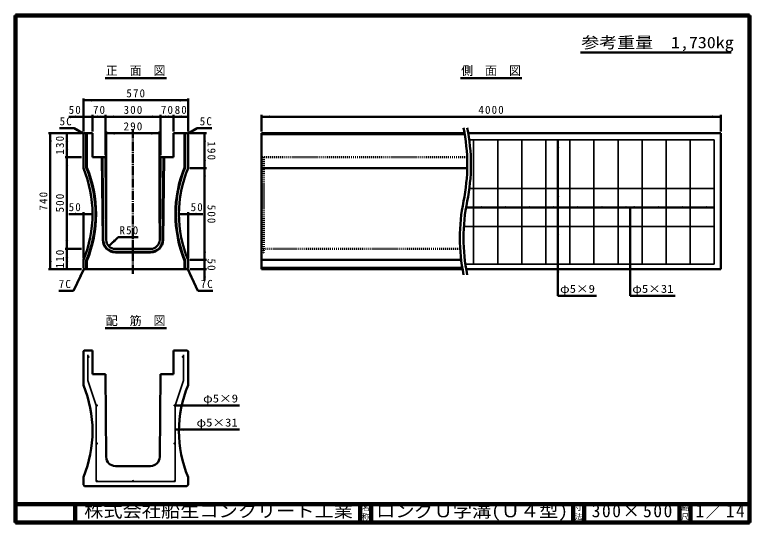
# Model space of a CAD drawing. Units: millimetres, scale not verified. Extents: x 100 to 4105, y 100 to 2870.
import ezdxf
from ezdxf.enums import TextEntityAlignment as Align

# ---------------------------------------------------------------- set-up
doc = ezdxf.new("R2010")
doc.units = ezdxf.units.MM
doc.header["$LTSCALE"] = 5
doc.linetypes.add('USER1', pattern=[13.4, 10, -1.2, 1, -1.2])
doc.linetypes.add('USER2', pattern=[2.2, 1, -1.2])
doc.layers.add('V-nasSTD', color=7, linetype='Continuous', lineweight=50)
doc.styles.add('ＭＳ ゴシック', font='')
doc.styles.get('ＭＳ ゴシック').set_extended_font_data('MS Gothic')

msp = doc.modelspace()

# ---------------------------------------------------------------- hatches: boundary and pattern name
at = {"layer": 'V-nasSTD'}
for points in [[(518.846, 2411.605), (473.846, 2404.105), (518.846, 2396.605)], [(998.846, 2396.605), (1043.846, 2404.105), (998.846, 2411.605)], [(428.846, 2306.605), (473.846, 2314.105), (428.846, 2321.605)], [(568.846, 2321.605), (523.846, 2314.105), (568.846, 2306.605)], [(548.846, 2306.605), (593.846, 2314.105), (548.846, 2321.605)], [(638.846, 2321.605), (593.846, 2314.105), (638.846, 2306.605)], [(848.846, 2306.605), (893.846, 2314.105), (848.846, 2321.605)], [(938.846, 2321.605), (893.846, 2314.105), (938.846, 2306.605)], [(918.846, 2306.605), (963.846, 2314.105), (918.846, 2321.605)], [(1008.846, 2321.605), (963.846, 2314.105), (1008.846, 2306.605)], [(998.846, 2306.605), (1043.846, 2314.105), (998.846, 2321.605)], [(1488.846, 2321.605), (1443.846, 2314.105), (1488.846, 2306.605)], [(3898.846, 2306.605), (3943.846, 2314.105), (3898.846, 2321.605)], [(441.125, 2250.6), (476.346, 2221.605), (433.625, 2237.61)], [(1076.567, 2250.6), (1041.346, 2221.605), (1084.067, 2237.61)], [(286.346, 2179.105), (293.846, 2224.105), (301.346, 2179.105)], [(376.346, 2179.105), (383.846, 2224.105), (391.346, 2179.105)], [(643.845, 2231.605), (598.845, 2224.105), (643.845, 2216.605)], [(843.845, 2216.605), (888.845, 2224.105), (843.845, 2231.605)], [(1126.346, 2179.105), (1133.846, 2224.105), (1141.346, 2179.105)], [(3049.846, 2144.105), (3057.346, 2189.105), (3064.846, 2144.105)], [(391.346, 2139.105), (383.846, 2094.105), (376.346, 2139.105)], [(376.346, 2049.105), (383.846, 2094.105), (391.346, 2049.105)], [(1141.346, 2079.105), (1133.846, 2034.105), (1126.346, 2079.105)], [(1126.346, 1989.105), (1133.846, 2034.105), (1141.346, 1989.105)], [(3049.846, 1879.105), (3057.346, 1924.105), (3064.846, 1879.105)], [(2643.846, 1812.855), (2598.846, 1820.355), (2643.846, 1827.855)], [(2774.846, 1812.855), (2729.846, 1820.355), (2774.846, 1827.855)], [(2905.846, 1812.855), (2860.846, 1820.355), (2905.846, 1827.855)], [(3036.846, 1812.855), (2991.846, 1820.355), (3036.846, 1827.855)], [(3167.846, 1812.855), (3122.846, 1820.355), (3167.846, 1827.855)], [(3298.846, 1812.855), (3253.846, 1820.355), (3298.846, 1827.855)], [(3429.846, 1812.855), (3384.846, 1820.355), (3429.846, 1827.855)], [(3470.846, 1827.855), (3515.846, 1820.355), (3470.846, 1812.855)], [(3601.846, 1827.855), (3646.846, 1820.355), (3601.846, 1812.855)], [(3732.846, 1827.855), (3777.846, 1820.355), (3732.846, 1812.855)], [(3863.846, 1827.855), (3908.846, 1820.355), (3863.846, 1812.855)], [(428.846, 1791.605), (473.846, 1784.105), (428.846, 1776.605)], [(1088.846, 1791.605), (1043.846, 1784.105), (1088.846, 1776.605)], [(3049.846, 1671.605), (3057.346, 1716.605), (3064.846, 1671.605)], [(639.687, 1645.696), (613.17, 1608.573), (650.293, 1635.09)], [(391.346, 1639.105), (383.846, 1594.105), (376.346, 1639.105)], [(376.346, 1549.105), (383.846, 1594.105), (391.346, 1549.105)], [(1141.346, 1579.105), (1133.846, 1534.105), (1126.346, 1579.105)], [(301.346, 1529.105), (293.846, 1484.105), (286.346, 1529.105)], [(391.346, 1529.105), (383.846, 1484.105), (376.346, 1529.105)], [(477.346, 1487.605), (451.384, 1450.092), (464.954, 1443.699)], [(1040.346, 1487.605), (1066.308, 1450.092), (1052.738, 1443.699)], [(1126.346, 1439.105), (1133.846, 1484.105), (1141.346, 1439.105)], [(3049.846, 1467.105), (3057.346, 1512.105), (3064.846, 1467.105)], [(498.846, 1006.869, 1), (504.846, 1006.869, 1)], [(1018.846, 1006.869, 1), (1012.846, 1006.869, 1)], [(543.846, 741.869, 0.41421), (546.846, 738.869, 0.66818), (548.967, 743.99, 0.66818)], [(970.846, 738.869, 0.41421), (973.846, 741.869, 0.66818), (968.724, 743.99, 0.66818)], [(1018.846, 749.369), (973.846, 741.869), (1018.846, 734.369)], [(1018.846, 618.175), (973.846, 610.675), (1018.846, 603.175)], [(543.846, 534.369, 0.41421), (546.846, 531.369, 0.66818), (548.967, 536.49, 0.66818)], [(970.846, 531.369, 0.41421), (973.846, 534.369, 0.66818), (968.724, 536.49, 0.66818)], [(543.846, 329.869, 0.41421), (546.846, 326.869, 0.66818), (548.967, 331.99, 0.66818)], [(743.846, 326.869, 1), (743.846, 332.869, 1)], [(970.846, 326.869, 0.41421), (973.846, 329.869, 0.66818), (968.724, 331.99, 0.66818)]]:
    msp.add_hatch(color=256, dxfattribs=at).paths.add_polyline_path(points)

# ---------------------------------------------------------------- linework, layer by layer
at = {"layer": 'V-nasSTD', "lineweight": 100}
for p, q in [((105, 2865), (105, 105)), ((4100, 2865), (105, 2865)), ((4100, 105), (4100, 2865)), ((105, 205), (4100, 205)), ((430, 205), (430, 105)), ((1980, 205), (1980, 105)), ((2040, 205), (2040, 105)), ((3140, 205), (3140, 105)), ((3200, 205), (3200, 105)), ((3720, 205), (3720, 105)), ((3780, 205), (3780, 105)), ((105, 105), (4100, 105))]:
    msp.add_line(p, q, dxfattribs=at)
at = {"layer": 'V-nasSTD'}
for p, q in [((3180.536, 2664.753), (4000.536, 2664.753)), ((591.846, 2524.105), (925.846, 2524.105)), ((2526.846, 2524.105), (2860.846, 2524.105)), ((473.846, 2414.105), (473.846, 2234.105)), ((1043.846, 2404.105), (473.846, 2404.105)), ((1043.846, 2414.105), (1043.846, 2234.105)), ((523.846, 2324.105), (523.846, 2234.105)), ((593.846, 2324.105), (593.846, 2104.105)), ((893.846, 2324.105), (893.846, 2104.105)), ((963.846, 2324.105), (963.846, 2234.105)), ((1443.846, 2324.105), (1443.846, 2234.105)), ((3943.846, 2324.105), (3943.846, 2234.105)), ((473.846, 2314.105), (393.846, 2314.105)), ((523.846, 2314.105), (473.846, 2314.105)), ((593.846, 2314.105), (523.846, 2314.105)), ((893.846, 2314.105), (593.846, 2314.105)), ((963.846, 2314.105), (893.846, 2314.105)), ((1043.846, 2314.105), (963.846, 2314.105)), ((3943.846, 2314.105), (1443.846, 2314.105)), ((344.384, 2251.605), (424.384, 2251.605)), ((476.346, 2221.605), (424.384, 2251.605)), ((1041.346, 2221.605), (1093.307, 2251.605)), ((1173.307, 2251.605), (1093.307, 2251.605)), ((463.846, 2224.105), (283.846, 2224.105)), ((293.846, 2224.105), (293.846, 1484.105)), ((383.846, 2224.105), (383.846, 2094.105)), ((473.846, 2219.105), (478.846, 2224.105)), ((473.846, 2219.105), (473.846, 2034.105)), ((478.846, 2224.105), (523.846, 2224.105)), ((489.846, 2224.105), (489.846, 2037.285)), ((492.846, 2224.105), (492.846, 2037.876)), ((523.846, 2224.105), (523.846, 2094.105)), ((598.845, 2234.105), (598.845, 1734.105)), ((598.845, 2224.105), (888.845, 2224.105)), ((888.845, 2234.105), (888.845, 1734.105)), ((1038.846, 2224.105), (963.846, 2224.105)), ((963.846, 2224.105), (963.846, 2094.105)), ((1024.846, 2037.876), (1024.846, 2224.105)), ((1027.846, 2037.285), (1027.846, 2224.105)), ((1038.846, 2224.105), (1043.846, 2219.105)), ((1043.846, 2034.105), (1043.846, 2219.105)), ((1143.846, 2224.105), (1053.846, 2224.105)), ((1133.846, 2224.105), (1133.846, 2034.105)), ((1443.846, 2224.105), (1443.846, 1484.105)), ((2549.436, 2224.105), (1443.846, 2224.105)), ((2550.277, 2219.105), (1443.846, 2219.105)), ((2569.436, 2224.105), (3943.846, 2224.105)), ((3943.846, 1484.105), (3943.846, 2224.105)), ((3057.346, 2189.105), (3057.346, 1339.105)), ((463.846, 2094.105), (373.846, 2094.105)), ((383.846, 2094.105), (383.846, 1594.105)), ((593.846, 2094.105), (523.846, 2094.105)), ((574.845, 2094.105), (579.352, 1643.415)), ((577.845, 2094.105), (582.352, 1643.445)), ((593.846, 2094.105), (598.351, 1643.605)), ((893.846, 2094.105), (889.341, 1643.605)), ((963.846, 2094.105), (893.846, 2094.105)), ((909.847, 2094.105), (905.34, 1643.445)), ((912.847, 2094.105), (908.34, 1643.415)), ((1143.846, 2034.105), (1053.846, 2034.105)), ((1133.846, 2034.105), (1133.846, 1534.105)), ((2563.648, 2034.105), (1443.846, 2034.105)), ((3908.846, 1820.355), (2557.622, 1820.355)), ((3450.346, 1820.355), (3450.346, 1339.105)), ((473.846, 1784.105), (393.846, 1784.105)), ((473.846, 1794.105), (473.846, 1544.105)), ((523.846, 1784.105), (473.846, 1784.105)), ((993.846, 1784.105), (1043.846, 1784.105)), ((1043.846, 1794.105), (1043.846, 1544.105)), ((1043.846, 1784.105), (1123.846, 1784.105)), ((613.17, 1608.573), (662.668, 1658.071)), ((662.668, 1658.071), (772.668, 1658.071)), ((463.846, 1594.105), (373.846, 1594.105)), ((383.846, 1594.105), (383.846, 1484.105)), ((648.348, 1594.105), (839.343, 1594.105)), ((648.348, 1578.105), (839.343, 1578.105)), ((648.348, 1575.105), (839.343, 1575.105)), ((473.846, 1491.105), (473.846, 1534.105)), ((489.846, 1484.105), (489.846, 1530.925)), ((492.846, 1484.105), (492.846, 1530.333)), ((1024.846, 1484.105), (1024.846, 1530.333)), ((1027.846, 1484.105), (1027.846, 1530.925)), ((1043.846, 1491.105), (1043.846, 1534.105)), ((1143.846, 1534.105), (1053.846, 1534.105)), ((1133.846, 1534.105), (1133.846, 1484.105)), ((2531, 1534.105), (1443.846, 1534.105)), ((463.846, 1484.105), (283.846, 1484.105)), ((419.777, 1365.397), (477.346, 1487.605)), ((473.846, 1491.105), (480.846, 1484.105)), ((480.846, 1484.105), (1036.846, 1484.105)), ((1036.846, 1484.105), (1043.846, 1491.105)), ((1097.914, 1365.397), (1040.346, 1487.605)), ((1143.846, 1484.105), (1053.846, 1484.105)), ((1133.846, 1484.105), (1133.846, 1424.105)), ((2537.085, 1491.105), (1443.846, 1491.105)), ((2538.255, 1484.105), (1443.846, 1484.105)), ((3943.846, 1484.105), (2558.255, 1484.105)), ((339.777, 1365.397), (419.777, 1365.397)), ((1177.914, 1365.397), (1097.914, 1365.397)), ((3057.346, 1339.105), (3267.346, 1339.105)), ((3450.346, 1339.105), (3696.346, 1339.105)), ((591.846, 1161.869), (925.846, 1161.869)), ((473.846, 1036.869), (478.846, 1041.869)), ((478.846, 1041.869), (523.846, 1041.869)), ((523.846, 1041.869), (523.846, 911.869)), ((1038.846, 1041.869), (963.846, 1041.869)), ((963.846, 1041.869), (963.846, 911.869)), ((1038.846, 1041.869), (1043.846, 1036.869)), ((473.846, 1036.869), (473.846, 851.869)), ((1043.846, 851.869), (1043.846, 1036.869)), ((593.846, 911.869), (523.846, 911.869)), ((593.846, 911.869), (598.351, 461.369)), ((893.846, 911.869), (889.341, 461.369)), ((963.846, 911.869), (893.846, 911.869)), ((973.846, 741.869), (1323.846, 741.869)), ((973.846, 610.675), (1323.846, 610.675)), ((648.348, 411.869), (839.343, 411.869)), ((473.846, 308.869), (473.846, 351.869)), ((1043.846, 308.869), (1043.846, 351.869)), ((473.846, 308.869), (480.846, 301.869)), ((480.846, 301.869), (1036.846, 301.869)), ((1036.846, 301.869), (1043.846, 308.869))]:
    msp.add_line(p, q, dxfattribs=at)
at = {"layer": 'V-nasSTD', "linetype": 'USER1'}
msp.add_line((743.846, 1459.105), (743.846, 2249.105), dxfattribs=at)
at = {"layer": 'V-nasSTD', "lineweight": 35}
for p, q in [((2574.783, 2189.105), (3908.846, 2189.105)), ((2598.846, 2189.105), (2598.846, 1512.105)), ((2729.846, 2189.105), (2729.846, 1512.105)), ((2860.846, 2189.105), (2860.846, 1512.105)), ((2991.846, 2189.105), (2991.846, 1512.105)), ((3122.846, 2189.105), (3122.846, 1512.105)), ((3253.846, 2189.105), (3253.846, 1512.105)), ((3384.846, 2189.105), (3384.846, 1512.105)), ((3515.846, 2189.105), (3515.846, 1512.105)), ((3646.846, 2189.105), (3646.846, 1512.105)), ((3777.846, 2189.105), (3777.846, 1512.105)), ((3908.846, 2189.105), (3908.846, 1512.105)), ((3908.846, 1924.105), (2575.444, 1924.105)), ((3908.846, 1716.605), (2545.781, 1716.605)), ((2553.878, 1512.105), (3908.846, 1512.105)), ((498.846, 1016.869), (498.846, 876.869)), ((1018.846, 876.869), (1018.846, 1016.869)), ((498.846, 876.869), (543.846, 741.869)), ((1018.846, 876.869), (973.846, 741.869)), ((543.846, 326.869), (543.846, 741.869)), ((973.846, 326.869), (973.846, 741.869)), ((543.846, 326.869), (973.846, 326.869))]:
    msp.add_line(p, q, dxfattribs=at)
at = {"layer": 'V-nasSTD', "linetype": 'USER2'}
for p, q in [((2563.053, 2094.105), (1443.846, 2094.105)), ((1456.346, 2094.105), (1456.346, 1575.105)), ((2525.629, 1594.105), (1443.846, 1594.105)), ((1443.846, 1575.105), (1456.346, 1575.105))]:
    msp.add_line(p, q, dxfattribs=at)
at = {"layer": 'V-nasSTD', "lineweight": 13}
msp.add_lwpolyline([(100, 100), (100, 2870), (4105, 2870), (4105, 100)], close=True, dxfattribs=at)
at = {"layer": 'V-nasSTD', "lineweight": 35}
for centre in [(501.846, 1006.869), (1015.846, 1006.869), (546.846, 741.869), (970.846, 741.869), (546.846, 534.369), (970.846, 534.369), (546.846, 329.869), (743.846, 329.869), (970.846, 329.869)]:
    msp.add_circle(centre, 3, dxfattribs=at)
at = {"layer": 'V-nasSTD'}
for centre, radius, start, end in [((1553.846, 2054.105), 1010, 348.57881, 11.42119), ((1573.846, 2054.105), 1010, 348.57881, 11.42119), ((-126.154, 1784.105), 650, 337.38014, 22.61986), ((-126.154, 1784.105), 666, 337.65704, 22.34296), ((-126.154, 1784.105), 669, 337.70783, 22.29217), ((1643.846, 1784.105), 669, 157.70783, 202.29217), ((1643.846, 1784.105), 666, 157.65704, 202.34296), ((1643.846, 1784.105), 650, 157.38014, 202.61986), ((3533.846, 1654.105), 1010, 168.57881, 191.42119), ((3553.846, 1654.105), 1010, 168.57881, 191.42119), ((648.348, 1644.105), 69, 180.57294, 270), ((648.348, 1644.105), 66, 180.57294, 270), ((648.348, 1644.105), 50, 180.57294, 270), ((839.343, 1644.105), 50, 270, 359.42706), ((839.343, 1644.105), 66, 270, 359.42706), ((839.343, 1644.105), 69, 270, 359.42706), ((-126.154, 601.869), 650, 337.38014, 22.61986), ((1643.846, 601.869), 650, 157.38014, 202.61986), ((648.348, 461.869), 50, 180.57294, 270), ((839.343, 461.869), 50, 270, 359.42706)]:
    msp.add_arc(centre, radius, start, end, dxfattribs=at)

# ---------------------------------------------------------------- texts
at = {"layer": 'V-nasSTD', "style": 'ＭＳ ゴシック'}
for s, height, width, p in [('参考重量\u30001,730kg', 62.32, 1.15, (3184.536, 2749.753)), ('φ5×9', 43.99, 1.15, (3069.346, 1399.105)), ('φ5×31', 43.99, 1.15, (3462.346, 1399.105)), ('φ5×9', 43.99, 1.15, (1125.846, 801.869)), ('φ5×31', 43.99, 1.15, (1089.846, 670.675)), ('株式会社船生コンクリート工業', 69.65, 1.1, (478.25, 202.5)), ('ロングＵ字溝(Ｕ４型)', 69.65, 1.1, (2067.5, 202.5))]:
    msp.add_text(s, height=height, dxfattribs=dict(at, width=width)).set_placement(p, align=Align.TOP_LEFT)
for s, height, p in [('正\u3000面\u3000図', 47.65, (595.842, 2589.105)), ('側\u3000面\u3000図', 47.65, (2530.842, 2589.105)), ('配\u3000筋\u3000図', 47.65, (595.842, 1226.869)), ('名', 30.79, (1988.982, 200.999)), ('寸', 30.79, (3148.982, 200.999)), ('縮', 30.79, (3728.982, 200.999)), ('称', 30.79, (1988.976, 151.01)), ('法', 30.79, (3148.976, 151.01)), ('尺', 30.79, (3728.976, 151.01))]:
    msp.add_text(s, height=height, dxfattribs=at).set_placement(p, align=Align.TOP_LEFT)
at = {"layer": 'V-nasSTD', "attachment_point": 1, "style": 'ＭＳ ゴシック'}
for s, insert, char_height in [('\\T1.2;570', (707.859, 2464.105), 43.99), ('\\T1.2;50', (393.846, 2374.105), 43.99), ('\\T1.2;70', (525.846, 2374.105), 43.99), ('\\T1.2;300', (692.859, 2374.105), 43.99), ('\\T1.2;70', (895.846, 2374.105), 43.99), ('\\T1.2;80', (970.846, 2374.105), 43.99), ('\\T1.2;4000', (2624.74, 2374.105), 43.99), ('\\T1.2;5C', (344.384, 2311.605), 43.99), ('\\T1.2;290', (692.859, 2284.105), 43.99), ('\\T1.2;5C', (1107.307, 2311.605), 43.99), ('\\T1.2;50', (393.846, 1844.105), 43.99), ('\\T1.2;50', (1057.846, 1844.105), 43.99), ('\\T1.2;R50', (670.668, 1718.071), 43.99), ('\\T1.2;7C', (339.777, 1425.397), 43.99), ('\\T1.2;7C', (1111.914, 1425.397), 43.99), ('\\T1.18;300×500', (3241.581, 202.508), 69.65), ('\\T1.16;1／14', (3807.033, 202.582), 69.65)]:
    msp.add_mtext(s, dxfattribs=dict(at, insert=insert, char_height=char_height))
at = {"layer": 'V-nasSTD', "char_height": 43.99, "attachment_point": 1, "style": 'ＭＳ ゴシック'}
for s, insert, rotation in [('\\T1.2;130', (323.846, 2108.092), 90), ('\\T1.2;190', (1193.846, 2180.092), 270), ('\\T1.2;740', (233.846, 1803.092), 90), ('\\T1.2;500', (323.846, 1793.092), 90), ('\\T1.2;500', (1193.846, 1835.092), 270), ('\\T1.2;110', (323.846, 1488.092), 90), ('\\T1.2;50', (1193.846, 1542.118), 270)]:
    msp.add_mtext(s, dxfattribs=dict(at, insert=insert, rotation=rotation))

doc.saveas('drawing.dxf')
